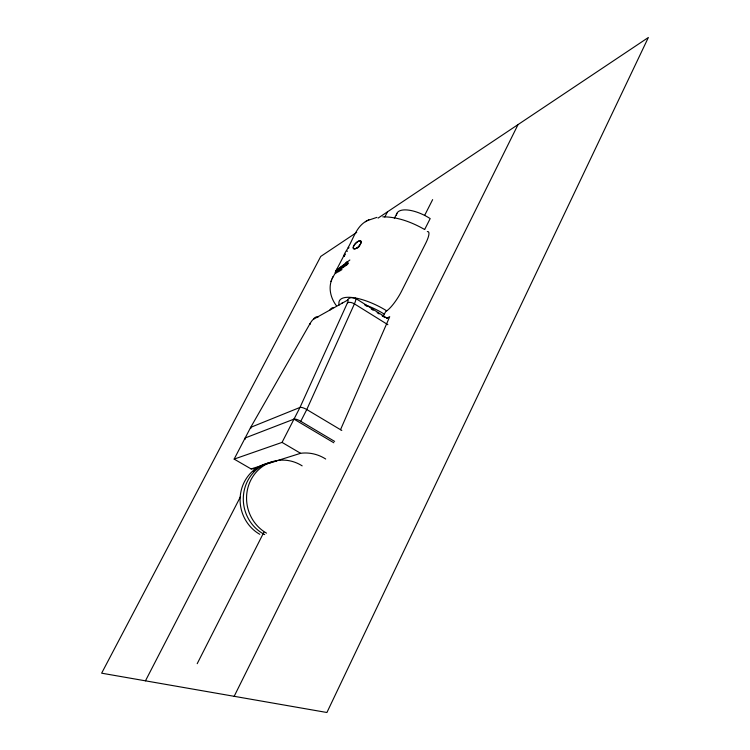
<?xml version="1.0" encoding="UTF-8"?>
<svg xmlns="http://www.w3.org/2000/svg" width="750" height="750" viewBox="0 0 750 750"><rect width="100%" height="100%" fill="white"/><g stroke="black" fill="none" stroke-linecap="round" stroke-linejoin="round"><path stroke-width="1.12" d="M336.656 269.869L335.972 271.537L336.9 269.175L336.141 270.525L346.547 263.147A1.106 0.478 -52.7 0 1 347.325 263.119A1.106 0.478 -52.7 0 1 346.791 264.309A1.106 0.478 -51.2 0 1 346.566 264.478L346.978 264.066M331.678 279.769C328.228 288.375 330.863 298.359 336.281 305.559M332.194 278.512L335.981 271.744M330.984 281.512L332.887 276.75M340.519 429.703L389.728 316.669L386.588 318.216M353.512 298.041A5.541 5.062 62.2 0 0 347.409 300.253A5.531 1.163 -58.3 0 1 347.4 302.953L299.991 407.428L282.047 442.397L234.141 459.103L251.072 468.919A36.891 35.147 78.5 0 1 256.997 468.647M234.169 696.309L518.044 124.584M383.128 316.359L385.8 311.4A19.584 4.566 -57.8 0 0 401.625 291.075L425.531 243.637A19.453 4.453 -57.4 0 0 427.312 231.609M197.203 663.684L263.869 532.284M424.706 215.259L432.638 199.622M424.688 229.453L430.181 218.597A25.641 10.566 26.9 0 0 396.488 215.297M245.156 437.981L293.991 419.128A5.85 1.537 27.1 0 1 300.778 421.284L306.769 409.556L354.422 303.872A11.109 2.372 -58.2 0 0 354.384 298.481M394.35 218.362L396.909 213.384M145.463 680.831L240.45 496.762M253.331 471.806L254.934 468.684M384.806 217.031L387.488 211.828M234.141 459.103L250.697 427.35L309.975 323.709A5.194 1.031 -58.6 0 1 313.509 319.219L347.409 300.253M348.009 247.706C353.484 238.519 356.503 226.116 366.834 220.884M336.141 270.506L343.819 255.769M336.15 270.844L336.572 269.962A22.434 1.116 -36.1 0 0 341.081 267.478M336.581 271.509L335.156 272.428L335.709 271.847M346.762 263.625L348.328 262.875L347.522 264.45M347.484 264.478L342.909 267.581M345.113 264.806L340.856 267.666M340.397 268.922L337.219 271.078M356.709 232.397L320.756 256.425L101.644 673.181L326.916 712.5L648.356 37.5L378.094 218.109M367.416 220.566L376.941 217.369M365.363 221.691L368.859 219.778M250.697 427.35L299.991 407.428A5.831 1.584 27.1 0 1 306.778 409.547L341.803 430.472M251.072 468.919L271.209 462.572A38.466 36.459 77.9 0 0 240.591 493.509A38.466 36.459 77.9 0 0 259.8 534.309M272.184 462.262L300.6 453.3A40.781 38.353 77.3 0 1 325.697 459.019M382.762 216.844C397.594 216.75 411.919 222.234 424.631 229.509M282.047 442.397L300.6 453.3M300.759 421.294L334.641 441.412M293.991 419.128L333.825 442.781M387.863 324.694L354.422 303.872A5.559 2.85 24.4 0 0 347.4 302.944M365.278 305.278L367.256 306.516M371.222 308.991L373.2 310.228M377.166 312.694L379.144 313.931M382.116 315.787L385.087 317.634M355.425 298.275L387.722 318.553M345.534 254.062A5.166 0.544 -59.5 0 1 343.65 255.816A5.166 0.544 -59.5 0 1 346.894 249.787A5.166 0.544 -59.5 0 1 348.806 247.978M347.372 251.016A5.166 0.544 -59.5 0 1 347.109 251.466M344.381 256.341A5.138 0.797 -66 0 1 344.025 256.209M356.531 248.175A5.269 2.184 -46.1 0 1 353.588 246.197A5.269 2.184 -46.1 0 1 359.841 240.769A5.269 2.184 -46.1 0 1 359.259 245.812M359.616 246.019A5.231 2.691 -48.4 0 1 356.456 248.503M349.856 260.006A23.034 0.544 -38.1 0 1 339.037 268.209M335.878 273.6A24.844 3.431 -41.1 0 1 336.891 271.106M346.528 264.6A7.659 3.047 -50 0 1 346.312 264.759M341.972 269.578A26.231 3.6 -41.1 0 1 336.656 272.541M345.637 263.166A26.287 0.759 -44 0 1 347.231 261.591M342.853 267.628A24.178 0.844 -34.6 0 1 335.803 271.866M345.966 264.778A24.891 4.003 -41.4 0 1 344.203 265.997M339.197 305.053A37.35 12.881 26.9 0 1 352.584 297.553A37.35 12.881 26.9 0 1 386.728 310.837M341.728 303.337A34.556 11.85 26.9 0 1 342.244 302.981M364.509 304.669A34.556 11.85 26.9 0 1 384.272 314.109M250.866 428.531A5.278 1.294 27.4 0 1 250.444 427.791M329.944 310.022A5.372 4.931 62 0 1 333.909 307.519M310.153 324.375A5.194 0.741 29.8 0 1 309.975 323.709M313.519 319.219A5.212 4.809 61.8 0 1 318.375 316.847M245.334 439.134A5.297 1.256 27.4 0 1 244.913 438.422M264.713 534.581A38.737 36.675 77.9 0 1 243.797 492.647A38.737 36.675 77.9 0 1 276.356 461.306M266.512 533.147A39.009 36.9 77.8 0 1 251.128 479.494A39.009 36.9 77.8 0 1 302.156 465.853M356.681 248.034A5.259 2.156 -45.9 0 0 360.844 241.069A5.259 2.156 -45.9 0 0 354.009 245.428A5.259 2.156 -45.9 0 0 356.681 248.034"/></g></svg>
